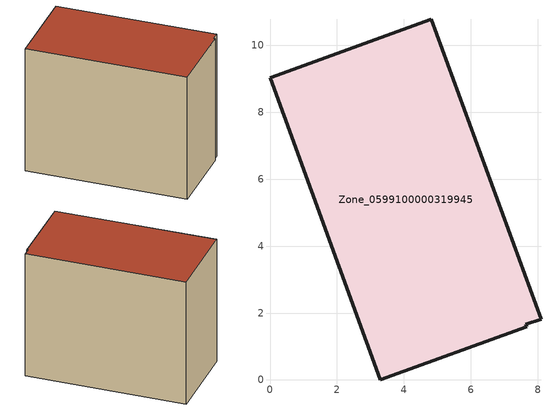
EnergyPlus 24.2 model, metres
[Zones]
Zone_0599100000319945
 floor ground (C_G): 0,9.03 4.82,10.78 8.1,1.82 7.64,1.67 7.66,1.59 3.3,0 z0
 wall outside (C_F): 4.82,10.78 0,9.03 3.3,0 7.66,1.59 7.64,1.67 8.1,1.82 4.82,10.78 z0:7.82
 roof outside (C_R): 0,9.03 3.3,0 7.66,1.59 7.64,1.67 8.1,1.82 4.82,10.78 z7.82
[BUILDING]
Pand.0599100000319945: North Axis=0; Terrain=City; Loads Convergence Tolerance Value=0.04; Temperature Convergence Tolerance Value=0.4; Solar Distribution=FullExterior; Maximum Number of Warmup Days=25; Minimum Number of Warmup Days=1
[Site:Location]
Rotterdam.The.Hague.AP_ZH_NLD Design_Conditions: Latitude=51.96; Longitude=4.45; Time Zone=1; Elevation=-4.5
[SITE:GROUNDTEMPERATURE:BUILDINGSURFACE]
18, 18, 18, 18, 18, 18, 18, 18, 18, 18, 18, 18
[MATERIAL] Thermal Absorptance=0.9; Solar Absorptance=0.7; Visible Absorptance=0.7
Name | Roughness | Thickness | Conductivity | Density | Specific Heat
G.TI.1975-1991 | MediumSmooth | 0.15 | 0.288461 | 540 | 1210
F.TI.1975-1991 | Rough | 0.3 | 0.230769 | 1920 | 840
R.TI.1975-1991 | MediumRough | 0.2 | 0.153846 | 1500 | 1000
[CONSTRUCTION]
C_G: G.TI.1975-1991
C_F: F.TI.1975-1991
C_R: R.TI.1975-1991
[ZONE]
Zone_0599100000319945: Type=1; Multiplier=1; Ceiling Height=Autocalculate; Volume=Autocalculate; Floor Area=autocalculate; Part of Total Floor Area=Yes
[ZONEINFILTRATION:DESIGNFLOWRATE]
Infil_Zone_0599100000319945: Zone or ZoneList or Space or SpaceList=Zone_0599100000319945; Schedule=AlwaysOn; Design Flow Rate Calculation Method=Flow/Area; Flow Rate per Floor Area=0.003; Constant Term Coefficient=1; Temperature Term Coefficient=0; Velocity Term Coefficient=0; Velocity Squared Term Coefficient=0
[HVACTEMPLATE:ZONE:IDEALLOADSAIRSYSTEM]
Zone_0599100000319945: Maximum Heating Supply Air Temperature=50; Minimum Cooling Supply Air Temperature=13; Maximum Heating Supply Air Humidity Ratio=0.0156; Minimum Cooling Supply Air Humidity Ratio=0.0077; Heating Limit=NoLimit; Cooling Limit=NoLimit; Dehumidification Control Type=ConstantSensibleHeatRatio; Cooling Sensible Heat Ratio=0.7; Dehumidification Setpoint=60; Humidification Control Type=None; Humidification Setpoint=30; Outdoor Air Method=None; Outdoor Air Flow Rate per Person=0.00944; Outdoor Air Flow Rate per Zone Floor Area=0; Outdoor Air Flow Rate per Zone=0; Demand Controlled Ventilation Type=None; Outdoor Air Economizer Type=NoEconomizer; Heat Recovery Type=None; Sensible Heat Recovery Effectiveness=0.7; Latent Heat Recovery Effectiveness=0.65
[ZONECONTROL:THERMOSTAT]
ThermostatControl_Zone_0599100000319945: Zone or ZoneList=Zone_0599100000319945; Control Type Schedule=DualSetpointControlType; Control 1=Thermostat_Zone_0599100000319945; Temperature Difference Between Cutout And Setpoint=0
[THERMOSTATSETPOINT:DUALSETPOINT]
Thermostat_Zone_0599100000319945: Heating Setpoint Temperature Schedule=HeatingSetpoint_Zone_0599100000319945; Cooling Setpoint Temperature Schedule=CoolingSetpoint_Zone_0599100000319945
[SCHEDULE:COMPACT]
HeatingSetpoint_Zone_0599100000319945: Through: 12/31, For: AllDays, Until: 24:00, 21
CoolingSetpoint_Zone_0599100000319945: Through: 12/31, For: AllDays, Until: 24:00, 24
DualSetpointControlType: Through: 12/31, For: AllDays, Until: 24:00, 4
AlwaysOn: Through: 12/31, For: AllDays, Until: 24:00, 1
